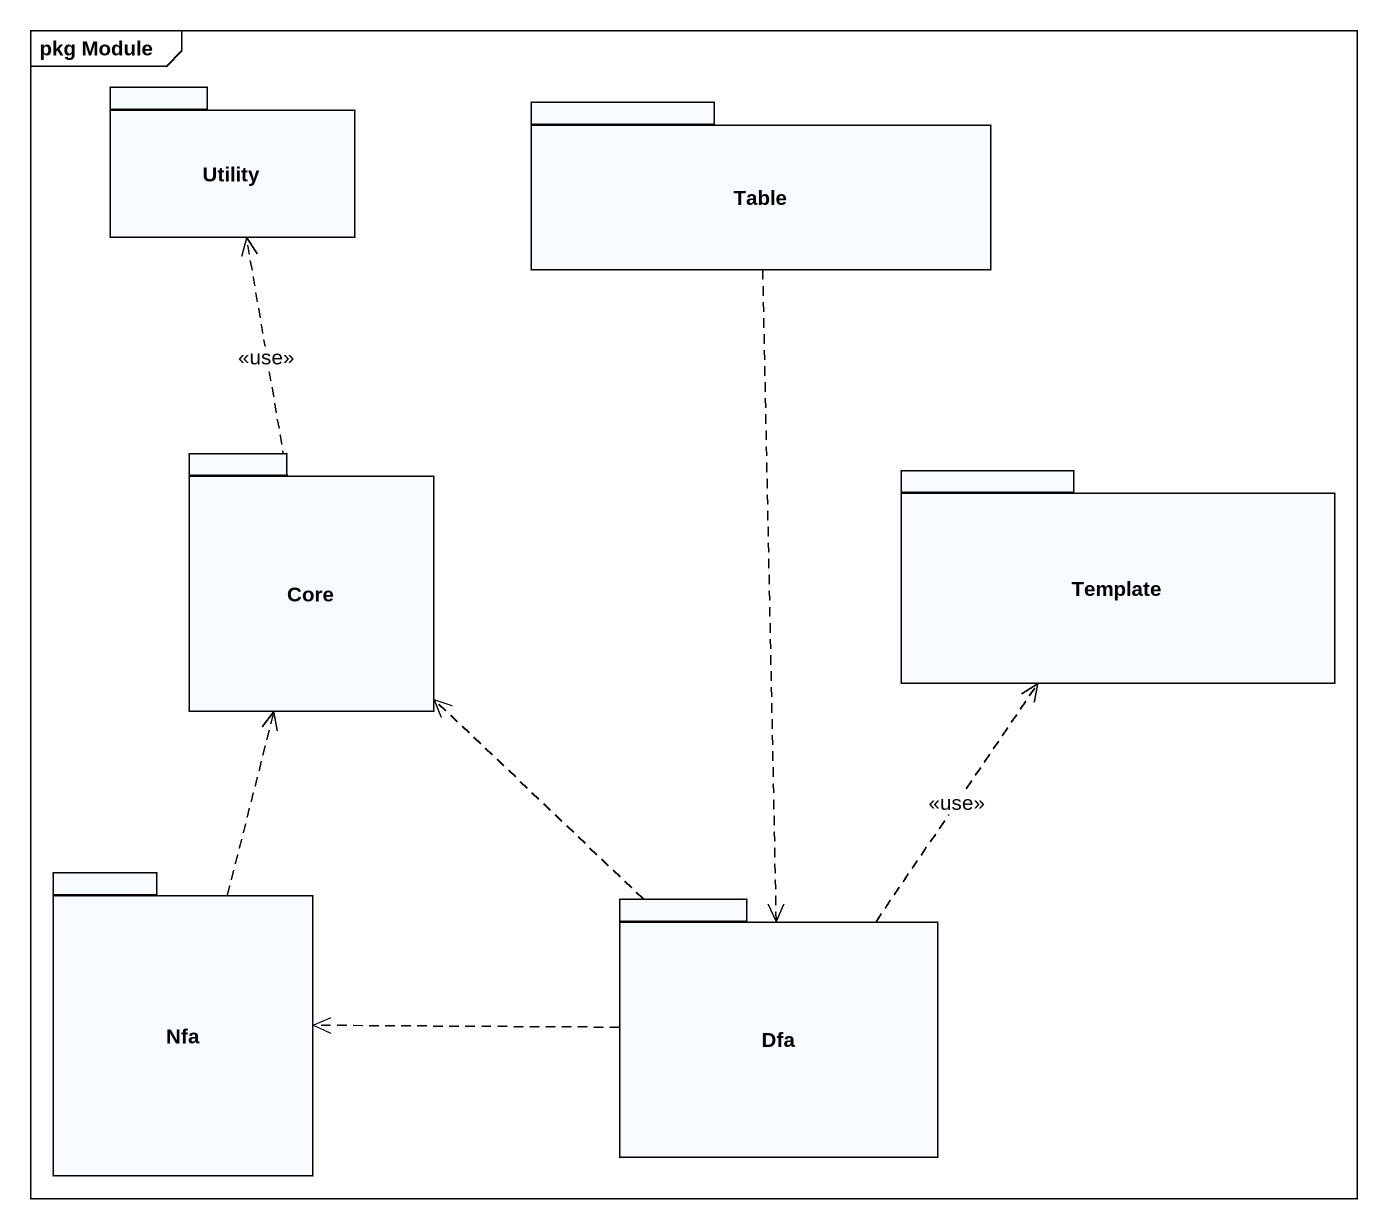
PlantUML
@startuml
mainframe pkg Module
package Utility {
}
package Table {
}
package Core {
}
package Template {
}
package Nfa {
}
package Dfa {
}
Table ..> Dfa
Core .up.> Utility : <<use>>
Nfa .up.> Core
Dfa .up.> Core
Dfa .up.> Template : <<use>>
Dfa .left.> Nfa
@enduml
